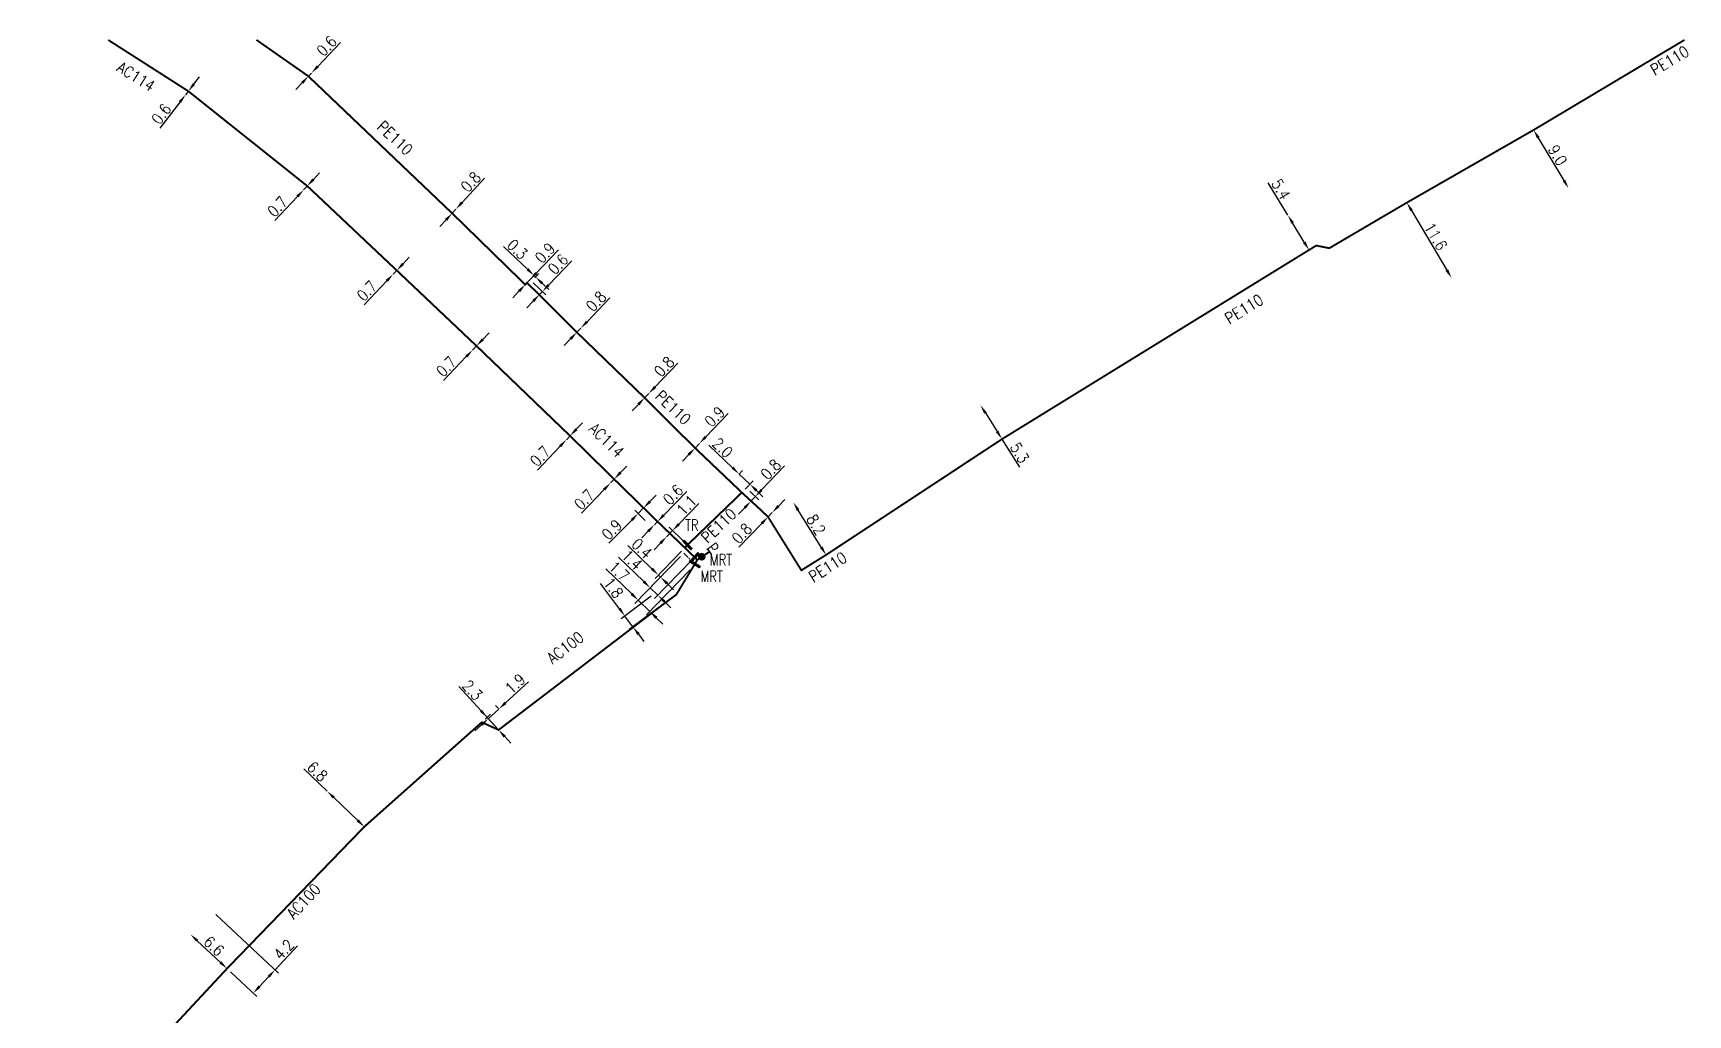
# Model space of a CAD drawing. Header units: millimetres. Extents: x 133011 to 134000, y 141997 to 143001.
# Drawn here: x 133339.1 to 133558.4, y 142870.7 to 143000.9 of the extents above; entities that cross this region are included whole.
import ezdxf
from ezdxf.enums import TextEntityAlignment as Align

# ---------------------------------------------------------------- set-up
doc = ezdxf.new("R2010")
doc.units = ezdxf.units.MM
doc.header["$PDMODE"] = 34
for name, pattern in [('CENTER', [50.8, 31.75, -6.35, 6.35, -6.35]), ('L_25_AP', [2000, 1000, 1000]), ('L_25_PE', [2000, 1000, 1000])]:
    doc.linetypes.add(name, pattern=pattern)
doc.layers.get('0').update_dxf_attribs({"linetype": 'CONTINUOUS'})
doc.layers.get('Defpoints').update_dxf_attribs({"linetype": 'CONTINUOUS'})
for name, color, linetype in [('L_150', 1, 'CONTINUOUS'), ('L_300', 7, 'CONTINUOUS'), ('L_340', 7, 'CONTINUOUS')]:
    doc.layers.add(name, color=color, linetype=linetype)
doc.styles.add('G_ROMANS', font='ROMANS.SHX', dxfattribs={"width": 0.75})
doc.styles.get("Standard").update_dxf_attribs({"font": 'romans.shx', "width": 0.85})
doc.dimstyles.get("Standard").update_dxf_attribs({"dimtxt": 1.5, "dimasz": 1.2, "dimexe": 0.625, "dimexo": 0.625, "dimgap": 0.25, "dimtad": 1, "dimdec": 1, "dimzin": 0, "dimdsep": 46, "dimtxsty": 'Standard', "dimcen": -0.5, "dimadec": 0, "dimazin": 0, "dimtfac": 1, "dimtdec": 1, "dimtmove": 0, "dimatfit": 3, "dimfxl": 0, "dimtolj": 1, "dimtzin": 0, "dimarcsym": 0})

# ---------------------------------------------------------------- blocks, each defined once
blk = doc.blocks.new('*D17')
at = {"layer": 'Defpoints', "color": 0, "linetype": 'Continuous', "transparency": 16777216}
for p in [(133521.16, 142978.43), (133527.08, 142968.45), (133527.08, 142968.45)]:
    blk.add_point(p, dxfattribs=at)
at = {"layer": 'L_150', "color": 0, "linetype": 'Continuous', "lineweight": -2, "transparency": 16777216}
blk.add_line((133521.78, 142977.4), (133526.47, 142969.49), dxfattribs=at)
at = {"layer": 'L_150', "color": 0, "linetype": 'Continuous', "transparency": 16777216}
for points in [[(133521.95, 142977.5), (133521.6, 142977.3), (133521.16, 142978.43)], [(133526.64, 142969.59), (133526.29, 142969.38), (133527.08, 142968.45)]]:
    blk.add_solid(points, dxfattribs=at)
at = {"layer": 'L_150', "color": 0, "linetype": 'Continuous', "transparency": 16777216, "insert": (133524.98, 142973.95), "char_height": 1.5, "attachment_point": 5, "rotation": 300.6571}
blk.add_mtext('\\A1;11.6', dxfattribs=at)
blk = doc.blocks.new('*D18')
at = {"layer": 'Defpoints', "color": 0, "linetype": 'Continuous', "transparency": 16777216}
for p in [(133537.96, 142988.06), (133542.59, 142980.35), (133542.59, 142980.35)]:
    blk.add_point(p, dxfattribs=at)
at = {"layer": 'L_150', "color": 0, "linetype": 'Continuous', "lineweight": -2, "transparency": 16777216}
blk.add_line((133538.58, 142987.03), (133541.98, 142981.37), dxfattribs=at)
at = {"layer": 'L_150', "color": 0, "linetype": 'Continuous', "transparency": 16777216}
for points in [[(133538.75, 142987.14), (133538.41, 142986.93), (133537.96, 142988.06)], [(133542.15, 142981.48), (133541.81, 142981.27), (133542.59, 142980.35)]]:
    blk.add_solid(points, dxfattribs=at)
at = {"layer": 'L_150', "color": 0, "linetype": 'Continuous', "transparency": 16777216, "insert": (133541.14, 142984.72), "char_height": 1.5, "attachment_point": 5, "rotation": 300.9643}
blk.add_mtext('\\A1;9.0', dxfattribs=at)
blk = doc.blocks.new('*D40')
at = {"layer": 'Defpoints', "color": 0, "linetype": 'Continuous', "transparency": 16777216}
for p in [(133505.39, 142976.77), (133505.39, 142976.77), (133508.19, 142972.15)]:
    blk.add_point(p, dxfattribs=at)
at = {"layer": 'L_150', "color": 0, "linetype": 'Continuous', "lineweight": -2, "transparency": 16777216}
for p, q in [((133505.39, 142976.77), (133502.78, 142981.07)), ((133504.86, 142976.44), (133504.86, 142976.44)), ((133507.57, 142973.18), (133506.01, 142975.74)), ((133507.66, 142971.83), (133507.66, 142971.83))]:
    blk.add_line(p, q, dxfattribs=at)
at = {"layer": 'L_150', "color": 0, "linetype": 'Continuous', "transparency": 16777216}
for points in [[(133506.18, 142975.85), (133505.84, 142975.64), (133505.39, 142976.77)], [(133507.74, 142973.28), (133507.4, 142973.07), (133508.19, 142972.15)]]:
    blk.add_solid(points, dxfattribs=at)
at = {"layer": 'L_150', "color": 0, "linetype": 'Continuous', "transparency": 16777216, "insert": (133504.47, 142980.2), "char_height": 1.5, "attachment_point": 5, "rotation": 301.2667}
blk.add_mtext('\\A1;5.4', dxfattribs=at)
blk = doc.blocks.new('*D41')
at = {"layer": 'Defpoints', "color": 0, "linetype": 'Continuous', "transparency": 16777216}
for p in [(133464.66, 142951.56), (133464.66, 142951.56), (133467.5, 142947.08)]:
    blk.add_point(p, dxfattribs=at)
at = {"layer": 'L_150', "color": 0, "linetype": 'Continuous', "lineweight": -2, "transparency": 16777216}
for p, q in [((133465.3, 142950.55), (133466.85, 142948.09)), ((133467.5, 142947.08), (133469.83, 142943.38))]:
    blk.add_line(p, q, dxfattribs=at)
at = {"layer": 'L_150', "color": 0, "linetype": 'Continuous', "transparency": 16777216}
for points in [[(133465.47, 142950.65), (133465.14, 142950.44), (133464.66, 142951.56)], [(133467.02, 142948.2), (133466.69, 142947.99), (133467.5, 142947.08)]]:
    blk.add_solid(points, dxfattribs=at)
at = {"layer": 'L_150', "color": 0, "linetype": 'Continuous', "transparency": 16777216, "insert": (133469.83, 142945.26), "char_height": 1.5, "attachment_point": 5, "rotation": 302.2986}
blk.add_mtext('\\A1;5.3', dxfattribs=at)
blk = doc.blocks.new('*D42')
at = {"layer": 'Defpoints', "color": 0, "linetype": 'Continuous', "transparency": 16777216}
for p in [(133439.84, 142938.69), (133439.84, 142938.69), (133444.18, 142931.73)]:
    blk.add_point(p, dxfattribs=at)
at = {"layer": 'L_150', "color": 0, "linetype": 'Continuous', "lineweight": -2, "transparency": 16777216}
blk.add_line((133443.55, 142932.75), (133440.48, 142937.67), dxfattribs=at)
at = {"layer": 'L_150', "color": 0, "linetype": 'Continuous', "transparency": 16777216}
for points in [[(133440.65, 142937.78), (133440.31, 142937.56), (133439.84, 142938.69)], [(133443.72, 142932.86), (133443.38, 142932.64), (133444.18, 142931.73)]]:
    blk.add_solid(points, dxfattribs=at)
at = {"layer": 'L_150', "color": 0, "linetype": 'Continuous', "transparency": 16777216, "insert": (133442.86, 142935.74), "char_height": 1.5, "attachment_point": 5, "rotation": 301.9529}
blk.add_mtext('\\A1;8.2', dxfattribs=at)
blk = doc.blocks.new('*D43')
at = {"layer": 'Defpoints', "color": 0, "linetype": 'Continuous', "transparency": 16777216}
for p in [(133436.49, 142936.77), (133436.49, 142936.77), (133437.05, 142937.35)]:
    blk.add_point(p, dxfattribs=at)
at = {"layer": 'L_150', "color": 0, "linetype": 'Continuous', "lineweight": -2, "transparency": 16777216}
for p, q in [((133437.88, 142938.21), (133438.71, 142939.08)), ((133436.04, 142937.2), (133436.04, 142937.2)), ((133437.05, 142937.35), (133436.49, 142936.77)), ((133435.66, 142935.9), (133432.64, 142932.74))]:
    blk.add_line(p, q, dxfattribs=at)
at = {"layer": 'L_150', "color": 0, "linetype": 'Continuous', "transparency": 16777216}
for points in [[(133435.52, 142936.04), (133435.81, 142935.76), (133436.49, 142936.77)], [(133437.73, 142938.35), (133438.02, 142938.07), (133437.05, 142937.35)]]:
    blk.add_solid(points, dxfattribs=at)
at = {"layer": 'L_150', "color": 0, "linetype": 'Continuous', "transparency": 16777216, "insert": (133433.02, 142934.58), "char_height": 1.5, "attachment_point": 5, "rotation": 46.249}
blk.add_mtext('\\A1;0.8', dxfattribs=at)
blk = doc.blocks.new('*D56')
at = {"layer": 'Defpoints', "color": 0, "linetype": 'Continuous', "transparency": 16777216}
for p in [(133378.06, 142900.39), (133378.06, 142900.39), (133382.98, 142895.69)]:
    blk.add_point(p, dxfattribs=at)
at = {"layer": 'L_150', "color": 0, "linetype": 'Continuous', "lineweight": -2, "transparency": 16777216}
for p, q in [((133378.06, 142900.39), (133374.95, 142903.37)), ((133382.11, 142896.52), (133378.93, 142899.56))]:
    blk.add_line(p, q, dxfattribs=at)
at = {"layer": 'L_150', "color": 0, "linetype": 'Continuous', "transparency": 16777216}
for points in [[(133379.07, 142899.71), (133378.79, 142899.42), (133378.06, 142900.39)], [(133382.25, 142896.67), (133381.97, 142896.38), (133382.98, 142895.69)]]:
    blk.add_solid(points, dxfattribs=at)
at = {"layer": 'L_150', "color": 0, "linetype": 'Continuous', "transparency": 16777216, "insert": (133376.76, 142903.02), "char_height": 1.5, "attachment_point": 5, "rotation": 316.267}
blk.add_mtext('\\A1;6.8', dxfattribs=at)
blk = doc.blocks.new('*D57')
at = {"layer": 'Defpoints', "color": 0, "linetype": 'Continuous', "transparency": 16777216}
for p in [(133362.83, 142884.47), (133364.78, 142876.89), (133371.13, 142876.7)]:
    blk.add_point(p, dxfattribs=at)
at = {"layer": 'L_150', "color": 0, "linetype": 'Continuous', "lineweight": -2, "transparency": 16777216}
for p, q in [((133363.28, 142884.04), (133371.59, 142876.27)), ((133371.13, 142876.7), (133374.12, 142879.89)), ((133365.23, 142876.47), (133368.72, 142873.21)), ((133369.08, 142874.51), (133370.31, 142875.82))]:
    blk.add_line(p, q, dxfattribs=at)
at = {"layer": 'L_150', "color": 0, "linetype": 'Continuous', "transparency": 16777216}
for points in [[(133370.17, 142875.96), (133370.46, 142875.69), (133371.13, 142876.7)], [(133368.94, 142874.65), (133369.23, 142874.37), (133368.26, 142873.63)]]:
    blk.add_solid(points, dxfattribs=at)
at = {"layer": 'L_150', "color": 0, "linetype": 'Continuous', "transparency": 16777216, "insert": (133372.31, 142879.42), "char_height": 1.5, "attachment_point": 5, "rotation": 46.9009}
blk.add_mtext('\\A1;4.2', dxfattribs=at)
blk = doc.blocks.new('*D58')
at = {"layer": 'Defpoints', "color": 0, "linetype": 'Continuous', "transparency": 16777216}
for p in [(133359.96, 142881.4), (133359.96, 142881.4), (133364.78, 142876.89)]:
    blk.add_point(p, dxfattribs=at)
at = {"layer": 'L_150', "color": 0, "linetype": 'Continuous', "lineweight": -2, "transparency": 16777216}
blk.add_line((133363.9, 142877.71), (133360.83, 142880.58), dxfattribs=at)
at = {"layer": 'L_150', "color": 0, "linetype": 'Continuous', "transparency": 16777216}
for points in [[(133360.97, 142880.73), (133360.7, 142880.44), (133359.96, 142881.4)], [(133364.04, 142877.86), (133363.76, 142877.57), (133364.78, 142876.89)]]:
    blk.add_solid(points, dxfattribs=at)
at = {"layer": 'L_150', "color": 0, "linetype": 'Continuous', "transparency": 16777216, "insert": (133363.05, 142879.88), "char_height": 1.5, "attachment_point": 5, "rotation": 316.9009}
blk.add_mtext('\\A1;6.6', dxfattribs=at)
blk = doc.blocks.new('*D96')
at = {"layer": 'Defpoints', "color": 0, "linetype": 'Continuous', "transparency": 16777216}
for p in [(133432.19, 142941.95), (133432.66, 142942.45), (133433.02, 142940)]:
    blk.add_point(p, dxfattribs=at)
at = {"layer": 'L_150', "color": 0, "linetype": 'Continuous', "lineweight": -2, "transparency": 16777216}
for p, q in [((133431.8, 142943.28), (133428.63, 142946.3)), ((133432.62, 142942.41), (133433.1, 142942.91)), ((133434.08, 142941.11), (133432.66, 142942.45)), ((133433.45, 142940.45), (133434.51, 142941.56)), ((133434.94, 142940.28), (133435.81, 142939.45))]:
    blk.add_line(p, q, dxfattribs=at)
at = {"layer": 'L_150', "color": 0, "linetype": 'Continuous', "transparency": 16777216}
for points in [[(133431.93, 142943.43), (133431.66, 142943.14), (133432.66, 142942.45)], [(133435.08, 142940.42), (133434.81, 142940.13), (133434.08, 142941.11)]]:
    blk.add_solid(points, dxfattribs=at)
at = {"layer": 'L_150', "color": 0, "linetype": 'Continuous', "transparency": 16777216, "insert": (133430.47, 142945.93), "char_height": 1.5, "attachment_point": 5, "rotation": 316.3296}
blk.add_mtext('\\A1;2.0', dxfattribs=at)
blk = doc.blocks.new('*D97')
at = {"layer": 'Defpoints', "color": 0, "linetype": 'Continuous', "transparency": 16777216}
for p in [(133433.02, 142940), (133433.6, 142940.61), (133434.81, 142939.47)]:
    blk.add_point(p, dxfattribs=at)
at = {"layer": 'L_150', "color": 0, "linetype": 'Continuous', "lineweight": -2, "transparency": 16777216}
for p, q in [((133435.63, 142940.34), (133438.66, 142943.53)), ((133433.47, 142939.57), (133434.68, 142938.42)), ((133434.06, 142940.18), (133435.26, 142939.04)), ((133434.23, 142938.85), (133434.81, 142939.47)), ((133433.4, 142937.98), (133432.57, 142937.11))]:
    blk.add_line(p, q, dxfattribs=at)
at = {"layer": 'L_150', "color": 0, "linetype": 'Continuous', "transparency": 16777216}
for points in [[(133433.25, 142938.12), (133433.54, 142937.85), (133434.23, 142938.85)], [(133435.49, 142940.48), (133435.78, 142940.2), (133434.81, 142939.47)]]:
    blk.add_solid(points, dxfattribs=at)
at = {"layer": 'L_150', "color": 0, "linetype": 'Continuous', "transparency": 16777216, "insert": (133436.85, 142943.07), "char_height": 1.5, "attachment_point": 5, "rotation": 46.513}
blk.add_mtext('\\A1;0.8', dxfattribs=at)
blk = doc.blocks.new('*D98')
at = {"layer": 'Defpoints', "color": 0, "linetype": 'Continuous', "transparency": 16777216}
for p in [(133426.82, 142945.9), (133427.41, 142946.52), (133427.41, 142946.52)]:
    blk.add_point(p, dxfattribs=at)
at = {"layer": 'L_150', "color": 0, "linetype": 'Continuous', "lineweight": -2, "transparency": 16777216}
for p, q in [((133428.24, 142947.38), (133431.22, 142950.49)), ((133426.82, 142945.9), (133427.41, 142946.52)), ((133425.99, 142945.04), (133425.16, 142944.17))]:
    blk.add_line(p, q, dxfattribs=at)
at = {"layer": 'L_150', "color": 0, "linetype": 'Continuous', "transparency": 16777216}
for points in [[(133425.84, 142945.18), (133426.13, 142944.9), (133426.82, 142945.9)], [(133428.09, 142947.52), (133428.38, 142947.24), (133427.41, 142946.52)]]:
    blk.add_solid(points, dxfattribs=at)
at = {"layer": 'L_150', "color": 0, "linetype": 'Continuous', "transparency": 16777216, "insert": (133429.42, 142950.06), "char_height": 1.5, "attachment_point": 5, "rotation": 46.2028}
blk.add_mtext('\\A1;0.9', dxfattribs=at)
blk = doc.blocks.new('*D99')
at = {"layer": 'Defpoints', "color": 0, "linetype": 'Continuous', "transparency": 16777216}
for p in [(133420.13, 142952.56), (133420.69, 142953.13), (133420.69, 142953.13)]:
    blk.add_point(p, dxfattribs=at)
at = {"layer": 'L_150', "color": 0, "linetype": 'Continuous', "lineweight": -2, "transparency": 16777216}
for p, q in [((133421.52, 142954), (133424.54, 142957.16)), ((133420.13, 142952.56), (133420.69, 142953.13)), ((133419.3, 142951.69), (133418.47, 142950.82))]:
    blk.add_line(p, q, dxfattribs=at)
at = {"layer": 'L_150', "color": 0, "linetype": 'Continuous', "transparency": 16777216}
for points in [[(133419.16, 142951.83), (133419.45, 142951.55), (133420.13, 142952.56)], [(133421.37, 142954.14), (133421.66, 142953.86), (133420.69, 142953.13)]]:
    blk.add_solid(points, dxfattribs=at)
at = {"layer": 'L_150', "color": 0, "linetype": 'Continuous', "transparency": 16777216, "insert": (133422.72, 142956.7), "char_height": 1.5, "attachment_point": 5, "rotation": 46.2237}
blk.add_mtext('\\A1;0.8', dxfattribs=at)
blk = doc.blocks.new('*D100')
at = {"layer": 'Defpoints', "color": 0, "linetype": 'Continuous', "transparency": 16777216}
for p in [(133411.15, 142961.24), (133411.67, 142961.78), (133411.67, 142961.78)]:
    blk.add_point(p, dxfattribs=at)
at = {"layer": 'L_150', "color": 0, "linetype": 'Continuous', "lineweight": -2, "transparency": 16777216}
for p, q in [((133412.5, 142962.65), (133415.52, 142965.8)), ((133411.15, 142961.24), (133411.67, 142961.78)), ((133410.32, 142960.37), (133409.49, 142959.51))]:
    blk.add_line(p, q, dxfattribs=at)
at = {"layer": 'L_150', "color": 0, "linetype": 'Continuous', "transparency": 16777216}
for points in [[(133410.17, 142960.51), (133410.46, 142960.23), (133411.15, 142961.24)], [(133412.35, 142962.78), (133412.64, 142962.51), (133411.67, 142961.78)]]:
    blk.add_solid(points, dxfattribs=at)
at = {"layer": 'L_150', "color": 0, "linetype": 'Continuous', "transparency": 16777216, "insert": (133413.7, 142965.35), "char_height": 1.5, "attachment_point": 5, "rotation": 46.2075}
blk.add_mtext('\\A1;0.8', dxfattribs=at)
blk = doc.blocks.new('*D101')
at = {"layer": 'Defpoints', "color": 0, "linetype": 'Continuous', "transparency": 16777216}
for p in [(133404.31, 142967.56), (133405.15, 142968), (133405.69, 142968.57)]:
    blk.add_point(p, dxfattribs=at)
at = {"layer": 'L_150', "color": 0, "linetype": 'Continuous', "lineweight": -2, "transparency": 16777216}
for p, q in [((133404.6, 142969.6), (133401.44, 142972.62)), ((133404.74, 142968.01), (133405.9, 142969.23)), ((133405.69, 142968.57), (133405.47, 142968.77)), ((133405.58, 142968.45), (133406.12, 142969.02)), ((133406.56, 142967.74), (133407.42, 142966.91))]:
    blk.add_line(p, q, dxfattribs=at)
at = {"layer": 'L_150', "color": 0, "linetype": 'Continuous', "transparency": 16777216}
for points in [[(133404.74, 142969.75), (133404.47, 142969.46), (133405.47, 142968.77)], [(133406.69, 142967.88), (133406.42, 142967.59), (133405.69, 142968.57)]]:
    blk.add_solid(points, dxfattribs=at)
at = {"layer": 'L_150', "color": 0, "linetype": 'Continuous', "transparency": 16777216, "insert": (133403.28, 142972.25), "char_height": 1.5, "attachment_point": 5, "rotation": 316.3209}
blk.add_mtext('\\A1;0.3', dxfattribs=at)
blk = doc.blocks.new('*D102')
at = {"layer": 'Defpoints', "color": 0, "linetype": 'Continuous', "transparency": 16777216}
for p in [(133404.55, 142967.81), (133404.93, 142968.21), (133406.58, 142966.64)]:
    blk.add_point(p, dxfattribs=at)
at = {"layer": 'L_150', "color": 0, "linetype": 'Continuous', "lineweight": -2, "transparency": 16777216}
for p, q in [((133407.41, 142967.51), (133410.48, 142970.72)), ((133405, 142967.38), (133406.65, 142965.81)), ((133405.38, 142967.78), (133407.03, 142966.21)), ((133405.37, 142965.37), (133404.54, 142964.5)), ((133406.2, 142966.24), (133406.58, 142966.64))]:
    blk.add_line(p, q, dxfattribs=at)
at = {"layer": 'L_150', "color": 0, "linetype": 'Continuous', "transparency": 16777216}
for points in [[(133407.26, 142967.64), (133407.55, 142967.37), (133406.58, 142966.64)], [(133405.22, 142965.51), (133405.51, 142965.23), (133406.2, 142966.24)]]:
    blk.add_solid(points, dxfattribs=at)
at = {"layer": 'L_150', "color": 0, "linetype": 'Continuous', "transparency": 16777216, "insert": (133408.66, 142970.27), "char_height": 1.5, "attachment_point": 5, "rotation": 46.3194}
blk.add_mtext('\\A1;0.6', dxfattribs=at)
blk = doc.blocks.new('*D103')
at = {"layer": 'Defpoints', "color": 0, "linetype": 'Continuous', "transparency": 16777216}
for p in [(133404.31, 142967.56), (133404.93, 142968.21), (133404.93, 142968.21)]:
    blk.add_point(p, dxfattribs=at)
at = {"layer": 'L_150', "color": 0, "linetype": 'Continuous', "lineweight": -2, "transparency": 16777216}
for p, q in [((133405.76, 142969.08), (133408.74, 142972.19)), ((133404.31, 142967.56), (133404.93, 142968.21)), ((133403.48, 142966.69), (133402.65, 142965.82))]:
    blk.add_line(p, q, dxfattribs=at)
at = {"layer": 'L_150', "color": 0, "linetype": 'Continuous', "transparency": 16777216}
for points in [[(133403.34, 142966.83), (133403.63, 142966.55), (133404.31, 142967.56)], [(133405.62, 142969.22), (133405.91, 142968.94), (133404.93, 142968.21)]]:
    blk.add_solid(points, dxfattribs=at)
at = {"layer": 'L_150', "color": 0, "linetype": 'Continuous', "transparency": 16777216, "insert": (133406.94, 142971.76), "char_height": 1.5, "attachment_point": 5, "rotation": 46.3209}
blk.add_mtext('\\A1;0.9', dxfattribs=at)
blk = doc.blocks.new('*D104')
at = {"layer": 'Defpoints', "color": 0, "linetype": 'Continuous', "transparency": 16777216}
for p in [(133394.62, 142977.02), (133395.13, 142977.57), (133395.13, 142977.57)]:
    blk.add_point(p, dxfattribs=at)
at = {"layer": 'L_150', "color": 0, "linetype": 'Continuous', "lineweight": -2, "transparency": 16777216}
for p, q in [((133395.94, 142978.46), (133398.9, 142981.68)), ((133393.81, 142976.14), (133393, 142975.25)), ((133394.62, 142977.02), (133395.13, 142977.57))]:
    blk.add_line(p, q, dxfattribs=at)
at = {"layer": 'L_150', "color": 0, "linetype": 'Continuous', "transparency": 16777216}
for points in [[(133395.79, 142978.59), (133396.09, 142978.32), (133395.13, 142977.57)], [(133393.66, 142976.27), (133393.96, 142976), (133394.62, 142977.02)]]:
    blk.add_solid(points, dxfattribs=at)
at = {"layer": 'L_150', "color": 0, "linetype": 'Continuous', "transparency": 16777216, "insert": (133397.09, 142981.18), "char_height": 1.5, "attachment_point": 5, "rotation": 47.4381}
blk.add_mtext('\\A1;0.8', dxfattribs=at)
blk = doc.blocks.new('*D105')
at = {"layer": 'Defpoints', "color": 0, "linetype": 'Continuous', "transparency": 16777216}
for p in [(133375.57, 142995.18), (133375.98, 142995.61), (133375.98, 142995.61)]:
    blk.add_point(p, dxfattribs=at)
at = {"layer": 'L_150', "color": 0, "linetype": 'Continuous', "lineweight": -2, "transparency": 16777216}
for p, q in [((133376.81, 142996.49), (133379.81, 142999.66)), ((133374.75, 142994.3), (133373.92, 142993.43)), ((133375.57, 142995.18), (133375.98, 142995.61))]:
    blk.add_line(p, q, dxfattribs=at)
at = {"layer": 'L_150', "color": 0, "linetype": 'Continuous', "transparency": 16777216}
for points in [[(133376.66, 142996.62), (133376.95, 142996.35), (133375.98, 142995.61)], [(133374.6, 142994.44), (133374.89, 142994.17), (133375.57, 142995.18)]]:
    blk.add_solid(points, dxfattribs=at)
at = {"layer": 'L_150', "color": 0, "linetype": 'Continuous', "transparency": 16777216, "insert": (133377.99, 142999.2), "char_height": 1.5, "attachment_point": 5, "rotation": 46.6451}
blk.add_mtext('\\A1;0.6', dxfattribs=at)
blk = doc.blocks.new('*D106')
at = {"layer": 'Defpoints', "color": 0, "linetype": 'Continuous', "transparency": 16777216}
for p in [(133359.29, 142992.73), (133359.29, 142992.73), (133359.66, 142993.2)]:
    blk.add_point(p, dxfattribs=at)
at = {"layer": 'L_150', "color": 0, "linetype": 'Continuous', "lineweight": -2, "transparency": 16777216}
for p, q in [((133360.39, 142994.15), (133361.13, 142995.1)), ((133358.56, 142991.78), (133355.89, 142988.32)), ((133359.66, 142993.2), (133359.29, 142992.73))]:
    blk.add_line(p, q, dxfattribs=at)
at = {"layer": 'L_150', "color": 0, "linetype": 'Continuous', "transparency": 16777216}
for points in [[(133360.24, 142994.27), (133360.55, 142994.03), (133359.66, 142993.2)], [(133358.4, 142991.9), (133358.72, 142991.66), (133359.29, 142992.73)]]:
    blk.add_solid(points, dxfattribs=at)
at = {"layer": 'L_150', "color": 0, "linetype": 'Continuous', "transparency": 16777216, "insert": (133356.07, 142990.18), "char_height": 1.5, "attachment_point": 5, "rotation": 52.321}
blk.add_mtext('\\A1;0.6', dxfattribs=at)
blk = doc.blocks.new('*D107')
at = {"layer": 'Defpoints', "color": 0, "linetype": 'Continuous', "transparency": 16777216}
for p in [(133375.42, 142980.63), (133374.94, 142980.12), (133374.94, 142980.12)]:
    blk.add_point(p, dxfattribs=at)
at = {"layer": 'L_150', "color": 0, "linetype": 'Continuous', "lineweight": -2, "transparency": 16777216}
for p, q in [((133375.42, 142980.63), (133374.94, 142980.12)), ((133376.24, 142981.51), (133377.06, 142982.38)), ((133374.11, 142979.25), (133371.12, 142976.06))]:
    blk.add_line(p, q, dxfattribs=at)
at = {"layer": 'L_150', "color": 0, "linetype": 'Continuous', "transparency": 16777216}
for points in [[(133376.09, 142981.65), (133376.38, 142981.37), (133375.42, 142980.63)], [(133373.97, 142979.39), (133374.26, 142979.11), (133374.94, 142980.12)]]:
    blk.add_solid(points, dxfattribs=at)
at = {"layer": 'L_150', "color": 0, "linetype": 'Continuous', "transparency": 16777216, "insert": (133371.48, 142977.9), "char_height": 1.5, "attachment_point": 5, "rotation": 46.799}
blk.add_mtext('\\A1;0.7', dxfattribs=at)
blk = doc.blocks.new('*D108')
at = {"layer": 'Defpoints', "color": 0, "linetype": 'Continuous', "transparency": 16777216}
for p in [(133386.79, 142968.93), (133386.79, 142968.93), (133387.28, 142969.44)]:
    blk.add_point(p, dxfattribs=at)
at = {"layer": 'L_150', "color": 0, "linetype": 'Continuous', "lineweight": -2, "transparency": 16777216}
for p, q in [((133388.11, 142970.31), (133388.93, 142971.18)), ((133385.97, 142968.07), (133382.95, 142964.9)), ((133387.28, 142969.44), (133386.79, 142968.93))]:
    blk.add_line(p, q, dxfattribs=at)
at = {"layer": 'L_150', "color": 0, "linetype": 'Continuous', "transparency": 16777216}
for points in [[(133387.96, 142970.45), (133388.25, 142970.17), (133387.28, 142969.44)], [(133385.82, 142968.2), (133386.11, 142967.93), (133386.79, 142968.93)]]:
    blk.add_solid(points, dxfattribs=at)
at = {"layer": 'L_150', "color": 0, "linetype": 'Continuous', "transparency": 16777216, "insert": (133383.32, 142966.74), "char_height": 1.5, "attachment_point": 5, "rotation": 46.3573}
blk.add_mtext('\\A1;0.7', dxfattribs=at)
blk = doc.blocks.new('*D109')
at = {"layer": 'Defpoints', "color": 0, "linetype": 'Continuous', "transparency": 16777216}
for p in [(133397.33, 142958.89), (133397.33, 142958.89), (133397.85, 142959.43)]:
    blk.add_point(p, dxfattribs=at)
at = {"layer": 'L_150', "color": 0, "linetype": 'Continuous', "lineweight": -2, "transparency": 16777216}
for p, q in [((133398.68, 142960.3), (133399.52, 142961.16)), ((133397.85, 142959.43), (133397.33, 142958.89)), ((133396.5, 142958.03), (133393.48, 142954.87))]:
    blk.add_line(p, q, dxfattribs=at)
at = {"layer": 'L_150', "color": 0, "linetype": 'Continuous', "transparency": 16777216}
for points in [[(133396.36, 142958.16), (133396.65, 142957.89), (133397.33, 142958.89)], [(133398.54, 142960.44), (133398.83, 142960.16), (133397.85, 142959.43)]]:
    blk.add_solid(points, dxfattribs=at)
at = {"layer": 'L_150', "color": 0, "linetype": 'Continuous', "transparency": 16777216, "insert": (133393.85, 142956.71), "char_height": 1.5, "attachment_point": 5, "rotation": 46.183}
blk.add_mtext('\\A1;0.7', dxfattribs=at)
blk = doc.blocks.new('*D110')
at = {"layer": 'Defpoints', "color": 0, "linetype": 'Continuous', "transparency": 16777216}
for p in [(133409.77, 142947), (133409.77, 142947), (133410.25, 142947.51)]:
    blk.add_point(p, dxfattribs=at)
at = {"layer": 'L_150', "color": 0, "linetype": 'Continuous', "lineweight": -2, "transparency": 16777216}
for p, q in [((133411.08, 142948.38), (133411.91, 142949.25)), ((133408.94, 142946.14), (133405.92, 142942.97)), ((133410.25, 142947.51), (133409.77, 142947))]:
    blk.add_line(p, q, dxfattribs=at)
at = {"layer": 'L_150', "color": 0, "linetype": 'Continuous', "transparency": 16777216}
for points in [[(133410.94, 142948.52), (133411.22, 142948.24), (133410.25, 142947.51)], [(133408.79, 142946.27), (133409.08, 142946), (133409.77, 142947)]]:
    blk.add_solid(points, dxfattribs=at)
at = {"layer": 'L_150', "color": 0, "linetype": 'Continuous', "transparency": 16777216, "insert": (133406.29, 142944.81), "char_height": 1.5, "attachment_point": 5, "rotation": 46.3288}
blk.add_mtext('\\A1;0.7', dxfattribs=at)
blk = doc.blocks.new('*D111')
at = {"layer": 'Defpoints', "color": 0, "linetype": 'Continuous', "transparency": 16777216}
for p in [(133415.61, 142941.27), (133415.61, 142941.27), (133416.09, 142941.77)]:
    blk.add_point(p, dxfattribs=at)
at = {"layer": 'L_150', "color": 0, "linetype": 'Continuous', "lineweight": -2, "transparency": 16777216}
for p, q in [((133416.92, 142942.64), (133417.76, 142943.5)), ((133416.09, 142941.77), (133415.61, 142941.27)), ((133414.78, 142940.4), (133411.75, 142937.25))]:
    blk.add_line(p, q, dxfattribs=at)
at = {"layer": 'L_150', "color": 0, "linetype": 'Continuous', "transparency": 16777216}
for points in [[(133414.63, 142940.54), (133414.92, 142940.26), (133415.61, 142941.27)], [(133416.78, 142942.78), (133417.07, 142942.5), (133416.09, 142941.77)]]:
    blk.add_solid(points, dxfattribs=at)
at = {"layer": 'L_150', "color": 0, "linetype": 'Continuous', "transparency": 16777216, "insert": (133412.13, 142939.08), "char_height": 1.5, "attachment_point": 5, "rotation": 46.2024}
blk.add_mtext('\\A1;0.7', dxfattribs=at)
blk = doc.blocks.new('*D112')
at = {"layer": 'Defpoints', "color": 0, "linetype": 'Continuous', "transparency": 16777216}
for p in [(133421.43, 142935.72), (133421.43, 142935.72), (133421.84, 142936.15)]:
    blk.add_point(p, dxfattribs=at)
at = {"layer": 'L_150', "color": 0, "linetype": 'Continuous', "lineweight": -2, "transparency": 16777216}
for p, q in [((133422.68, 142937.01), (133425.72, 142940.15)), ((133420.59, 142934.86), (133419.76, 142933.99)), ((133421.43, 142935.72), (133421.84, 142936.15))]:
    blk.add_line(p, q, dxfattribs=at)
at = {"layer": 'L_150', "color": 0, "linetype": 'Continuous', "transparency": 16777216}
for points in [[(133422.53, 142937.15), (133422.82, 142936.87), (133421.84, 142936.15)], [(133420.45, 142934.99), (133420.74, 142934.72), (133421.43, 142935.72)]]:
    blk.add_solid(points, dxfattribs=at)
at = {"layer": 'L_150', "color": 0, "linetype": 'Continuous', "transparency": 16777216, "insert": (133423.9, 142939.71), "char_height": 1.5, "attachment_point": 5, "rotation": 45.9255}
blk.add_mtext('\\A1;0.6', dxfattribs=at)
blk = doc.blocks.new('*D113')
at = {"layer": 'Defpoints', "color": 0, "linetype": 'Continuous', "transparency": 16777216}
for p in [(133425.46, 142932.68), (133425.31, 142931.95), (133422.24, 142928.79)]:
    blk.add_point(p, dxfattribs=at)
at = {"layer": 'L_150', "color": 0, "linetype": 'Continuous', "lineweight": -2, "transparency": 16777216}
for p, q in [((133421.09, 142929.9), (133417.91, 142932.98)), ((133425.03, 142932.23), (133421.52, 142928.61)), ((133424.88, 142931.51), (133421.81, 142928.34)), ((133422.24, 142928.79), (133421.96, 142929.06)), ((133423.11, 142927.95), (133423.97, 142927.12))]:
    blk.add_line(p, q, dxfattribs=at)
at = {"layer": 'L_150', "color": 0, "linetype": 'Continuous', "transparency": 16777216}
for points in [[(133421.23, 142930.04), (133420.96, 142929.75), (133421.96, 142929.06)], [(133423.25, 142928.09), (133422.97, 142927.81), (133422.24, 142928.79)]]:
    blk.add_solid(points, dxfattribs=at)
at = {"layer": 'L_150', "color": 0, "linetype": 'Continuous', "transparency": 16777216, "insert": (133419.77, 142932.58), "char_height": 1.5, "attachment_point": 5, "rotation": 315.9255}
blk.add_mtext('\\A1;0.4', dxfattribs=at)
blk = doc.blocks.new('*D114')
at = {"layer": 'Defpoints', "color": 0, "linetype": 'Continuous', "transparency": 16777216}
for p in [(133425.31, 142931.95), (133426.76, 142931.42), (133420.87, 142927.37)]:
    blk.add_point(p, dxfattribs=at)
at = {"layer": 'L_340', "color": 0, "linetype": 'Continuous', "lineweight": -2, "transparency": 16777216}
for p, q in [((133420.01, 142928.2), (133416.68, 142931.42)), ((133424.88, 142931.51), (133420.44, 142926.92)), ((133426.33, 142930.97), (133421.45, 142925.94)), ((133421.88, 142926.39), (133420.87, 142927.37)), ((133422.75, 142925.55), (133423.61, 142924.72))]:
    blk.add_line(p, q, dxfattribs=at)
at = {"layer": 'L_340', "color": 0, "linetype": 'Continuous', "transparency": 16777216}
for points in [[(133420.15, 142928.34), (133419.87, 142928.06), (133420.87, 142927.37)], [(133422.88, 142925.69), (133422.61, 142925.41), (133421.88, 142926.39)]]:
    blk.add_solid(points, dxfattribs=at)
at = {"layer": 'L_340', "color": 0, "linetype": 'Continuous', "transparency": 16777216, "insert": (133418.47, 142931.08), "char_height": 1.5, "attachment_point": 5, "rotation": 315.9255}
blk.add_mtext('\\A1;1.4', dxfattribs=at)
blk = doc.blocks.new('*D115')
at = {"layer": 'Defpoints', "color": 0, "linetype": 'Continuous', "transparency": 16777216}
for p in [(133423.05, 142934.14), (133423.05, 142934.14), (133425.81, 142933.04)]:
    blk.add_point(p, dxfattribs=at)
at = {"layer": 'L_340', "color": 0, "linetype": 'Continuous', "lineweight": -2, "transparency": 16777216}
for p, q in [((133424.67, 142935.82), (133427.34, 142938.56)), ((133423.05, 142934.14), (133423.84, 142934.95)), ((133425.36, 142933.48), (133423.39, 142935.39)), ((133422.22, 142933.28), (133421.38, 142932.42))]:
    blk.add_line(p, q, dxfattribs=at)
at = {"layer": 'L_340', "color": 0, "linetype": 'Continuous', "transparency": 16777216}
for points in [[(133424.53, 142935.95), (133424.82, 142935.68), (133423.84, 142934.95)], [(133422.08, 142933.42), (133422.36, 142933.14), (133423.05, 142934.14)]]:
    blk.add_solid(points, dxfattribs=at)
at = {"layer": 'L_340', "color": 0, "linetype": 'Continuous', "transparency": 16777216, "insert": (133425.7, 142938.32), "char_height": 1.5, "attachment_point": 5, "rotation": 45.9255}
blk.add_mtext('\\A1;1.1', dxfattribs=at)
blk = doc.blocks.new('L_340_19')
at = {"linetype": 'Continuous'}
blk.add_hatch(color=0, dxfattribs=at).paths.add_polyline_path([(0.125, 0.75), (-0.125, 0.75), (-0.125, -0.75), (0.125, -0.75)])
at = {"color": 0, "linetype": 'Continuous'}
blk.add_lwpolyline([(-0.125, 0.75), (0.125, 0.75), (0.125, -0.75), (-0.125, -0.75)], close=True, dxfattribs=at)
at = {"color": 0, "linetype": 'Continuous', "width": 0.75}
for tag, height, flags, p in [('TR', 1.5, 8, (0, 3)), ('DEF_LEG', 1.2, 3, (0, -5)), ('DEF_COUP', 1.2, 3, (0, -7.5)), ('DEF_TYPE', 1.2, 3, (0, -10))]:
    blk.add_attdef(tag, text='', height=height, dxfattribs=dict(at, flags=flags)).set_placement(p, align=Align.MIDDLE)
blk = doc.blocks.new('L_340_17')
at = {"linetype": 'Continuous'}
blk.add_hatch(color=0, dxfattribs=at).paths.add_polyline_path([(0.125, 0.75), (-0.125, 0.75), (-0.125, -0.75), (0.125, -0.75)])
at = {"color": 0, "linetype": 'Continuous'}
blk.add_lwpolyline([(-0.125, 0.75), (0.125, 0.75), (0.125, -0.75), (-0.125, -0.75)], close=True, dxfattribs=at)
at = {"color": 0, "linetype": 'Continuous', "width": 0.75}
for tag, height, flags, p in [('MRT', 1.5, 8, (0, 3)), ('DEF_LEG', 1.2, 3, (0, -5)), ('DEF_COUP', 1.2, 3, (0, -7.5)), ('DEF_TYPE', 1.2, 3, (0, -10))]:
    blk.add_attdef(tag, text='', height=height, dxfattribs=dict(at, flags=flags)).set_placement(p, align=Align.MIDDLE)
blk = doc.blocks.new('*D116')
at = {"layer": 'Defpoints', "color": 0, "linetype": 'Continuous', "transparency": 16777216}
for p in [(133425.31, 142931.95), (133426.6, 142930.2), (133419.28, 142925.72)]:
    blk.add_point(p, dxfattribs=at)
at = {"layer": 'L_150', "color": 0, "linetype": 'Continuous', "lineweight": -2, "transparency": 16777216}
for p, q in [((133424.88, 142931.51), (133418.84, 142925.27)), ((133418.42, 142926.56), (133414.98, 142929.88)), ((133426.16, 142929.75), (133420.38, 142923.78)), ((133420.82, 142924.23), (133419.28, 142925.72)), ((133421.68, 142923.4), (133422.54, 142922.56))]:
    blk.add_line(p, q, dxfattribs=at)
at = {"layer": 'L_150', "color": 0, "linetype": 'Continuous', "transparency": 16777216}
for points in [[(133418.56, 142926.7), (133418.28, 142926.41), (133419.28, 142925.72)], [(133421.82, 142923.54), (133421.54, 142923.25), (133420.82, 142924.23)]]:
    blk.add_solid(points, dxfattribs=at)
at = {"layer": 'L_150', "color": 0, "linetype": 'Continuous', "transparency": 16777216, "insert": (133416.75, 142929.56), "char_height": 1.5, "attachment_point": 5, "rotation": 315.9255}
blk.add_mtext('\\A1;1.7', dxfattribs=at)
blk = doc.blocks.new('L_300_12')
at = {"color": 0, "linetype": 'Continuous', "const_width": 0.497, "flags": 128}
blk.add_lwpolyline([(-0.25, 0, 1), (0.25, 0, 1)], format="xyb", close=True, dxfattribs=at)
at = {"color": 0, "linetype": 'Continuous', "style": 'G_ROMANS', "width": 0.75}
blk.add_text('P', height=1.5, dxfattribs=at).set_placement((0, 1.85), align=Align.MIDDLE)
at = {"color": 0, "linetype": 'Continuous', "width": 0.75, "flags": 3}
for tag, p in [('DEF_LEG', (0, -5)), ('DEF_COUP', (0, -7.5)), ('DEF_TYPE', (0, -10))]:
    blk.add_attdef(tag, text='', height=1.2, dxfattribs=at).set_placement(p, align=Align.MIDDLE)
blk = doc.blocks.new('*D117')
at = {"layer": 'Defpoints', "color": 0, "linetype": 'Continuous', "transparency": 16777216}
for p in [(133400.81, 142911.3), (133401.17, 142910.91), (133400.78, 142908.53)]:
    blk.add_point(p, dxfattribs=at)
at = {"layer": 'L_150', "color": 0, "linetype": 'Continuous', "lineweight": -2, "transparency": 16777216}
for p, q in [((133401.69, 142912.12), (133404.74, 142914.9)), ((133400.35, 142908.99), (133398.99, 142910.48)), ((133399.41, 142910.02), (133400.81, 142911.3)), ((133400.75, 142911.37), (133400.39, 142911.77)), ((133398.52, 142909.21), (133397.64, 142908.4))]:
    blk.add_line(p, q, dxfattribs=at)
at = {"layer": 'L_150', "color": 0, "linetype": 'Continuous', "transparency": 16777216}
for points in [[(133401.56, 142912.26), (133401.83, 142911.97), (133400.81, 142911.3)], [(133398.39, 142909.36), (133398.66, 142909.06), (133399.41, 142910.02)]]:
    blk.add_solid(points, dxfattribs=at)
at = {"layer": 'L_150', "color": 0, "linetype": 'Continuous', "transparency": 16777216, "insert": (133402.98, 142914.65), "char_height": 1.5, "attachment_point": 5, "rotation": 42.4728}
blk.add_mtext('\\A1;1.9', dxfattribs=at)
blk = doc.blocks.new('*D118')
at = {"layer": 'Defpoints', "color": 0, "linetype": 'Continuous', "transparency": 16777216}
for p in [(133421.51, 142926.61), (133417.51, 142923.63), (133422.58, 142925.17)]:
    blk.add_point(p, dxfattribs=at)
at = {"layer": 'L_150', "color": 0, "linetype": 'Continuous', "lineweight": -2, "transparency": 16777216}
for p, q in [((133416.8, 142924.6), (133414.29, 142927.95)), ((133421.01, 142926.24), (133417.01, 142923.26)), ((133418.59, 142922.19), (133417.51, 142923.63)), ((133422.08, 142924.79), (133418.09, 142921.82)), ((133419.31, 142921.23), (133420.02, 142920.27))]:
    blk.add_line(p, q, dxfattribs=at)
at = {"layer": 'L_150', "color": 0, "linetype": 'Continuous', "transparency": 16777216}
for points in [[(133416.96, 142924.72), (133416.64, 142924.48), (133417.51, 142923.63)], [(133419.47, 142921.35), (133419.15, 142921.11), (133418.59, 142922.19)]]:
    blk.add_solid(points, dxfattribs=at)
at = {"layer": 'L_150', "color": 0, "linetype": 'Continuous', "transparency": 16777216, "insert": (133415.99, 142927.35), "char_height": 1.5, "attachment_point": 5, "rotation": 306.6939}
blk.add_mtext('\\A1;1.8', dxfattribs=at)
blk = doc.blocks.new('*D119')
at = {"layer": 'Defpoints', "color": 0, "linetype": 'Continuous', "transparency": 16777216}
for p in [(133419.27, 142937.21), (133420.67, 142935.84), (133421.4, 142936.59)]:
    blk.add_point(p, dxfattribs=at)
at = {"layer": 'L_150', "color": 0, "linetype": 'Continuous', "lineweight": -2, "transparency": 16777216}
for p, q in [((133420.84, 142938.81), (133421.68, 142939.67)), ((133420.22, 142936.28), (133418.82, 142937.65)), ((133420, 142937.95), (133419.27, 142937.21)), ((133420.95, 142937.02), (133419.56, 142938.39)), ((133418.43, 142936.35), (133415.41, 142933.27))]:
    blk.add_line(p, q, dxfattribs=at)
at = {"layer": 'L_150', "color": 0, "linetype": 'Continuous', "transparency": 16777216}
for points in [[(133420.7, 142938.95), (133420.98, 142938.67), (133420, 142937.95)], [(133418.29, 142936.49), (133418.57, 142936.21), (133419.27, 142937.21)]]:
    blk.add_solid(points, dxfattribs=at)
at = {"layer": 'L_150', "color": 0, "linetype": 'Continuous', "transparency": 16777216, "insert": (133415.79, 142935.08), "char_height": 1.5, "attachment_point": 5, "rotation": 45.5539}
blk.add_mtext('\\A1;0.9', dxfattribs=at)
blk = doc.blocks.new('*D120')
at = {"layer": 'Defpoints', "color": 0, "linetype": 'Continuous', "transparency": 16777216}
for p in [(133398.55, 142909.54), (133399.26, 142910.19), (133400.78, 142908.53)]:
    blk.add_point(p, dxfattribs=at)
at = {"layer": 'L_150', "color": 0, "linetype": 'Continuous', "lineweight": -2, "transparency": 16777216}
for p, q in [((133398.45, 142911.07), (133395.49, 142914.3)), ((133399.01, 142909.96), (133399.72, 142910.61)), ((133400.78, 142908.53), (133399.26, 142910.19)), ((133400.31, 142908.11), (133400.31, 142908.11)), ((133401.59, 142907.64), (133402.4, 142906.76))]:
    blk.add_line(p, q, dxfattribs=at)
at = {"layer": 'L_150', "color": 0, "linetype": 'Continuous', "transparency": 16777216}
for points in [[(133398.59, 142911.21), (133398.3, 142910.94), (133399.26, 142910.19)], [(133401.73, 142907.78), (133401.44, 142907.51), (133400.78, 142908.53)]]:
    blk.add_solid(points, dxfattribs=at)
at = {"layer": 'L_150', "color": 0, "linetype": 'Continuous', "transparency": 16777216, "insert": (133397.3, 142913.8), "char_height": 1.5, "attachment_point": 5, "rotation": 312.4728}
blk.add_mtext('\\A1;2.3', dxfattribs=at)
blk = doc.blocks.new('L_340_07')
at = {"color": 0, "linetype": 'Continuous', "const_width": 0.25, "flags": 128}
blk.add_lwpolyline([(0, 0), (1.25, 0)], dxfattribs=at)
at = {"color": 0, "linetype": 'Continuous', "flags": 128}
blk.add_lwpolyline([(1.25, -0.5), (1.25, 0.5)], dxfattribs=at)
at = {"color": 0, "linetype": 'Continuous', "width": 0.75, "flags": 3}
for tag, p in [('DEF_LEG', (0.72, -3.47)), ('DEF_COUP', (0.72, -5.97)), ('DEF_TYPE', (0.72, -8.47))]:
    blk.add_attdef(tag, text='', height=1.2, dxfattribs=at).set_placement(p, align=Align.MIDDLE)

msp = doc.modelspace()

# ---------------------------------------------------------------- linework, layer by layer
at = {"layer": 'L_150', "linetype": 'L_25_AP', "const_width": 0.25, "flags": 128}
for points in [[(133426.67, 142931.51), (133425.46, 142932.68), (133421.84, 142936.15), (133421.4, 142936.59), (133416.09, 142941.77), (133410.25, 142947.51), (133397.85, 142959.43), (133387.28, 142969.44), (133375.42, 142980.63), (133359.66, 142993.2), (133349.03, 143000)], [(133339.21, 142844.4), (133342.13, 142848.54), (133348.76, 142857.86), (133355.54, 142866.95), (133364.78, 142876.89), (133382.98, 142895.69), (133398.55, 142909.54), (133400.78, 142908.53), (133422.58, 142925.17), (133424.33, 142926.46), (133426.6, 142930.2), (133426.73, 142930.42)]]:
    msp.add_lwpolyline(points, dxfattribs=at)
at = {"layer": 'L_150', "linetype": 'L_25_PE', "const_width": 0.25, "flags": 128}
for points in [[(133368.69, 143000), (133375.57, 142995.18), (133394.62, 142977.02), (133404.31, 142967.56), (133404.55, 142967.81), (133411.15, 142961.24), (133420.13, 142952.56), (133426.82, 142945.9), (133433.02, 142940), (133435.42, 142937.79), (133436.49, 142936.77), (133440.91, 142929.69), (133444.18, 142931.73), (133467.5, 142947.08), (133508.19, 142972.15), (133509.16, 142972.74), (133510.88, 142972.39), (133521.16, 142978.43), (133521.16, 142978.43), (133537.96, 142988.06), (133557.96, 143000)], [(133433.02, 142940), (133425.9, 142933.13)], [(133425.72, 142932.96), (133425.46, 142932.68)], [(133426.85, 142930.64), (133427.1, 142931.06), (133427.71, 142931.48)], [(133427.1, 142931.06), (133427.1, 142931.06), (133426.85, 142931.34)]]:
    msp.add_lwpolyline(points, dxfattribs=at)
at = {"layer": 'L_340', "color": 7, "linetype": 'CENTER', "ltscale": 0.025, "flags": 128}
msp.add_lwpolyline([(133425.31, 142931.95), (133426.79, 142930.53)], dxfattribs=at)

# ---------------------------------------------------------------- block references
at = {"layer": 'L_300', "rotation": 308.2977951695065}
msp.add_blockref('L_300_12', (133427.71, 142931.48), dxfattribs=at)
at = {"layer": 'L_340'}
ref = msp.add_blockref('L_340_19', (133425.81, 142933.04), dxfattribs=dict(at, rotation=44.30317374405635))
ref.add_attrib('TR', 'TR', dxfattribs={"layer": '0', "color": 0, "linetype": 'Continuous', "height": 1.5, "width": 0.75, "flags": 8}).set_placement((133426.39, 142935.66), align=Align.MIDDLE)
at = {"layer": 'L_340', "rotation": 33.13658407336606}
msp.add_blockref('L_340_07', (133427.71, 142931.48), dxfattribs=at)
at = {"layer": 'L_340'}
ref = msp.add_blockref('L_340_17', (133426.79, 142930.53), dxfattribs=dict(at, rotation=238.6806863382052))
ref.add_attrib('MRT', 'MRT', dxfattribs={"layer": '0', "color": 0, "linetype": 'Continuous', "height": 1.5, "width": 0.75, "flags": 8}).set_placement((133429.02, 142928.89), align=Align.MIDDLE)
ref = msp.add_blockref('L_340_17', (133426.76, 142931.42), dxfattribs=dict(at, rotation=136.9413076958243))
ref.add_attrib('MRT', 'MRT', dxfattribs={"layer": '0', "color": 0, "linetype": 'Continuous', "height": 1.5, "width": 0.75, "flags": 8}).set_placement((133430.25, 142931.09), align=Align.MIDDLE)

# ---------------------------------------------------------------- texts
at = {"layer": 'L_150', "linetype": 'Continuous', "width": 0.85}
for s, rotation, p in [('PE110', 30.8388, (133556, 142997.27)), ('AC114', 327.4061, (133352.72, 142995.16)), ('PE110', 316.7374, (133387.05, 142987)), ('PE110', 31.6869, (133499.58, 142964.33)), ('PE110', 316.5307, (133423.91, 142951.27)), ('AC114', 315.6337, (133415.09, 142946.94)), ('PE110', 43.9752, (133429.95, 142935.61)), ('PE110', 32.6583, (133444.4, 142930.12)), ('AC100', 37.3768, (133409.62, 142919.44)), ('AC100', 47.13, (133374.94, 142885.83))]:
    msp.add_text(s, height=1.5, rotation=rotation, dxfattribs=at).set_placement(p, align=Align.MIDDLE)

# ---------------------------------------------------------------- dimensions: what is measured, and where the dimension line sits
at = {"layer": 'L_150', "linetype": 'Continuous'}
for base, p1, p2, angle, picture, middle in [((133375.98, 142995.61), (133375.57, 142995.18), (133375.98, 142995.61), 226.6451, '*D105', (133378.72, 142998.51)), ((133359.29, 142992.73), (133359.66, 142993.2), (133359.29, 142992.73), 52.321, '*D106', (133356.86, 142989.57)), ((133542.59, 142980.35), (133537.96, 142988.06), (133542.59, 142980.35), 120.9643, '*D18', (133540.28, 142984.2)), ((133395.13, 142977.57), (133394.62, 142977.02), (133395.13, 142977.57), 227.4381, '*D104', (133397.82, 142980.51)), ((133374.94, 142980.12), (133375.42, 142980.63), (133374.94, 142980.12), 46.799, '*D107', (133372.21, 142977.22)), ((133505.39, 142976.77), (133508.19, 142972.15), (133505.39, 142976.77), 301.2667, '*D40', (133503.62, 142979.68)), ((133527.08, 142968.45), (133521.16, 142978.43), (133527.08, 142968.45), 120.6571, '*D17', (133524.12, 142973.44)), ((133405.69, 142968.57), (133404.31, 142967.56), (133405.15, 142968), 136.3209, '*D101', (133402.59, 142971.53)), ((133404.93, 142968.21), (133404.31, 142967.56), (133404.93, 142968.21), 226.3209, '*D103', (133407.66, 142971.07)), ((133406.58, 142966.64), (133404.55, 142967.81), (133404.93, 142968.21), 226.3194, '*D102', (133409.38, 142969.57)), ((133386.79, 142968.93), (133387.28, 142969.44), (133386.79, 142968.93), 46.3573, '*D108', (133384.04, 142966.05)), ((133411.67, 142961.78), (133411.15, 142961.24), (133411.67, 142961.78), 226.2075, '*D100', (133414.42, 142964.66)), ((133397.33, 142958.89), (133397.85, 142959.43), (133397.33, 142958.89), 46.183, '*D109', (133394.58, 142956.02)), ((133420.69, 142953.13), (133420.13, 142952.56), (133420.69, 142953.13), 226.2237, '*D99', (133423.45, 142956.01)), ((133427.4065, 142946.517), (133426.8182, 142945.9035), (133427.4065, 142946.517), 226.2028, '*D98', (133430.144, 142949.372)), ((133464.66, 142951.56), (133467.5, 142947.08), (133464.66, 142951.56), 302.2986, '*D41', (133468.98, 142944.72)), ((133409.77, 142947), (133410.25, 142947.51), (133409.77, 142947), 46.3288, '*D110', (133407.02, 142944.12)), ((133432.6643, 142942.4537), (133433.0186, 142939.9994), (133432.1878, 142941.9545), 316.3296, '*D96', (133429.7814, 142945.2058)), ((133415.61, 142941.27), (133416.09, 142941.77), (133415.61, 142941.27), 46.2024, '*D111', (133412.85, 142938.39)), ((133434.81, 142939.47), (133433.02, 142940), (133433.6, 142940.61), 226.513, '*D97', (133437.57, 142942.38)), ((133421.43, 142935.72), (133421.84, 142936.15), (133421.43, 142935.72), 45.9255, '*D112', (133424.62, 142939.01)), ((133436.49, 142936.77), (133437.05, 142937.35), (133436.49, 142936.77), 46.249, '*D43', (133433.74, 142933.89)), ((133439.84, 142938.69), (133444.18, 142931.73), (133439.84, 142938.69), 301.9529, '*D42', (133442.01, 142935.21)), ((133422.24, 142928.79), (133425.46, 142932.68), (133425.31, 142931.95), 135.9255, '*D113', (133419.07, 142931.86)), ((133417.51, 142923.63), (133422.58, 142925.17), (133421.51, 142926.61), 306.6939, '*D118', (133415.19, 142926.76)), ((133399.26, 142910.19), (133400.78, 142908.53), (133398.55, 142909.54), 312.4728, '*D120', (133396.56, 142913.13)), ((133400.81, 142911.3), (133400.78, 142908.53), (133401.17, 142910.91), 222.4728, '*D117', (133403.66, 142913.91)), ((133378.06, 142900.39), (133382.98, 142895.69), (133378.06, 142900.39), 316.267, '*D56', (133376.07, 142902.3)), ((133371.13, 142876.7), (133364.78, 142876.89), (133362.83, 142884.47), 226.9009, '*D57', (133373.04, 142878.73)), ((133359.96, 142881.4), (133364.78, 142876.89), (133359.96, 142881.4), 316.9009, '*D58', (133362.37, 142879.15))]:
    dim = msp.add_linear_dim(base=base, p1=p1, p2=p2, angle=angle, dimstyle='Standard', dxfattribs=at)
    dim.commit()
    dim.dimension.update_dxf_attribs({"geometry": picture, "text_midpoint": middle, "dimtype": 160})
for base, p1, p2, angle, text, picture, middle in [((133419.27, 142937.21), (133421.4, 142936.59), (133420.67, 142935.84), 45.5539, '0.9', '*D119', (133416.5, 142934.38)), ((133419.28, 142925.72), (133426.6, 142930.2), (133425.31, 142931.95), 315.9255, '1.7', '*D116', (133416.05, 142928.85))]:
    dim = msp.add_linear_dim(base=base, p1=p1, p2=p2, angle=angle, text=text, dimstyle='Standard', dxfattribs=at)
    dim.commit()
    dim.dimension.update_dxf_attribs({"geometry": picture, "text_midpoint": middle, "dimtype": 160})
at = {"layer": 'L_340', "linetype": 'Continuous'}
for base, p1, p2, angle, picture, middle in [((133423.05, 142934.14), (133425.81, 142933.04), (133423.05, 142934.14), 45.9255, '*D115', (133426.42, 142937.62)), ((133420.87, 142927.37), (133426.76, 142931.42), (133425.31, 142931.95), 315.9255, '*D114', (133417.78, 142930.36))]:
    dim = msp.add_linear_dim(base=base, p1=p1, p2=p2, angle=angle, dimstyle='Standard', dxfattribs=at)
    dim.commit()
    dim.dimension.update_dxf_attribs({"geometry": picture, "text_midpoint": middle, "dimtype": 160})

doc.saveas('drawing.dxf')
